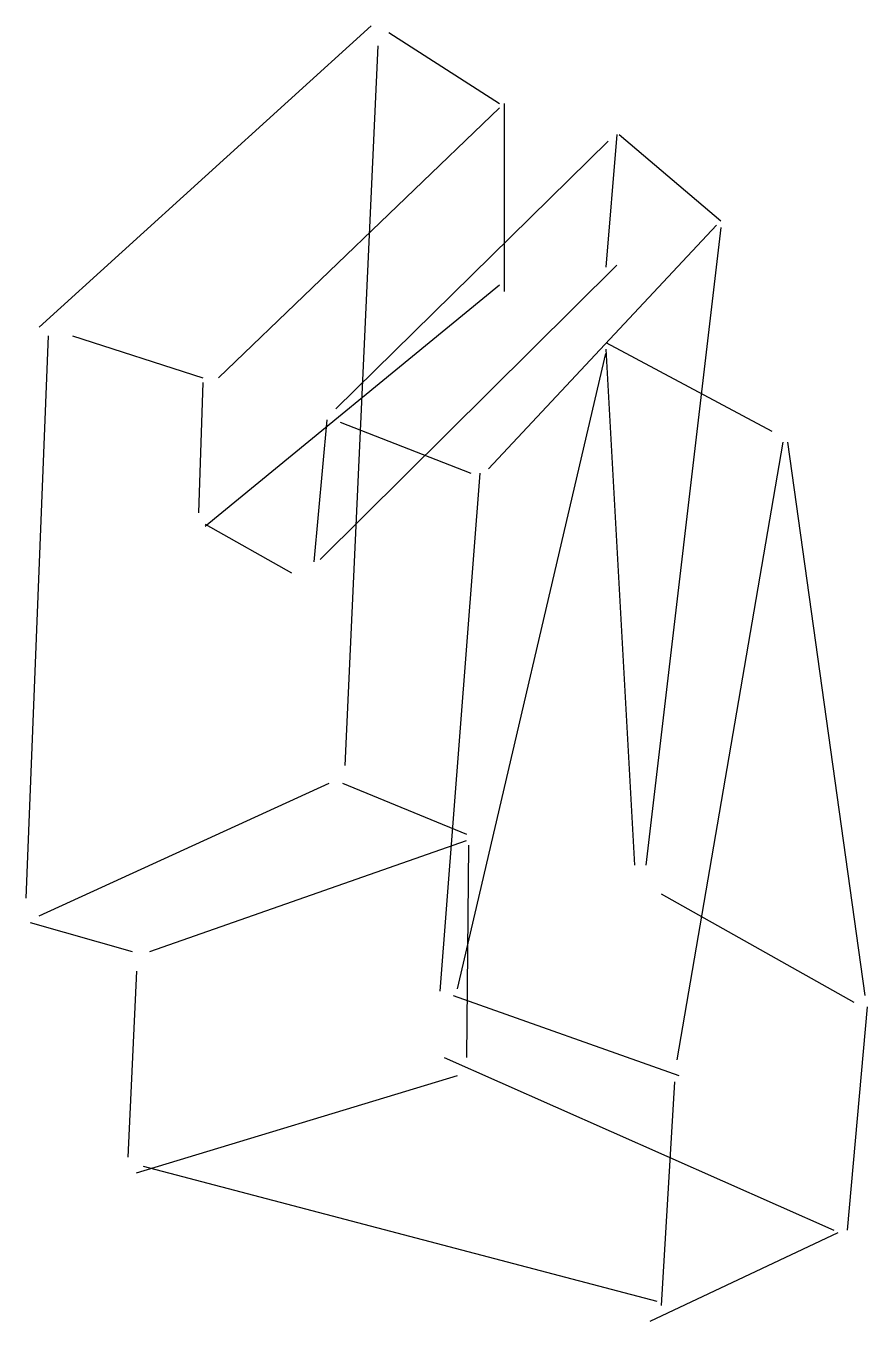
# Model space of a CAD drawing. Header units: metres. Extents: x 32 to 189, y -277 to -36.
import ezdxf

# ---------------------------------------------------------------- set-up
doc = ezdxf.new("R2010")
doc.units = ezdxf.units.M

msp = doc.modelspace()

# ---------------------------------------------------------------- linework, layer by layer
at = {"color": 0, "linetype": 'CONTINUOUS'}
for p, q in [((34.080047, -91.706309), (96.04377, -35.525868)), ((99.348502, -36.765142), (120.003076, -49.984069)), ((97.283044, -39.243691), (91.086672, -173.498423)), ((120.829259, -49.984069), (120.829259, -85.096845)), ((67.540457, -101.207413), (120.003076, -50.810252)), ((89.434306, -106.990694), (140.244558, -57.006625)), ((141.896924, -55.76735), (139.831467, -80.552839)), ((142.310016, -55.76735), (161.312224, -71.877918)), ((117.937618, -118.144164), (160.486041, -72.704101)), ((161.312224, -73.117192), (147.267114, -192.087539)), ((86.542666, -135.080915), (141.896924, -80.139748)), ((65.061909, -128.884543), (120.003076, -83.857571)), ((35.732413, -93.358675), (31.601498, -198.283912)), ((40.27642, -93.358675), (64.648817, -101.207413)), ((139.831467, -94.59795), (170.813328, -111.121609)), ((139.831467, -95.837224), (145.201656, -192.087539)), ((112.154338, -215.220662), (139.831467, -96.663407)), ((64.648817, -102.033596), (63.822634, -126.405994)), ((87.78194, -109.056151), (85.303391, -135.494006)), ((90.260489, -109.469243), (114.632886, -118.970347)), ((172.878785, -113.187066), (153.050394, -228.43959)), ((173.704968, -113.187066), (188.16317, -216.459937)), ((116.285252, -118.970347), (108.849606, -215.633754)), ((65.061909, -128.471451), (81.172476, -137.559464)), ((34.080047, -201.588644), (88.195032, -176.803155)), ((90.67358, -176.803155), (113.806703, -186.304259)), ((54.734621, -208.198107), (113.806703, -187.543533)), ((114.219795, -188.369716), (113.806703, -228.026498)), ((150.158754, -197.457729), (186.097713, -217.699211)), ((32.427681, -202.827918), (51.42989, -208.198107)), ((52.256073, -211.915931), (50.603707, -246.615615)), ((111.328155, -216.459937), (153.463486, -231.33123)), ((188.576262, -218.525394), (184.858438, -260.247634)), ((109.675789, -228.026498), (182.37989, -260.247634)), ((52.256073, -249.507256), (112.154338, -231.33123)), ((152.637303, -232.570505), (150.158754, -274.292744)), ((53.495347, -248.267981), (149.332571, -273.466562)), ((148.093297, -277.184385), (183.206073, -260.660726))]:
    msp.add_line(p, q, dxfattribs=at)

doc.saveas('drawing.dxf')
